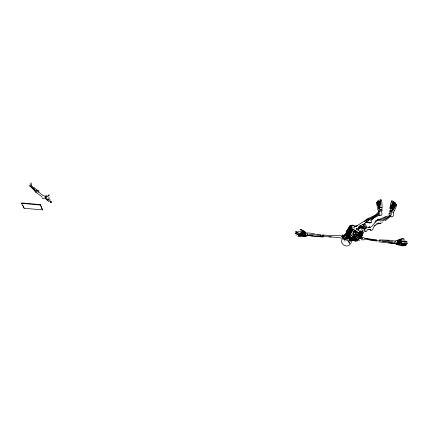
<?xml version="1.0" encoding="UTF-8"?>
<svg xmlns="http://www.w3.org/2000/svg" width="429" height="429" viewBox="0 0 429 429"><rect width="100%" height="100%" fill="white"/><g stroke="black" fill="none" stroke-linecap="round" stroke-linejoin="round"><path stroke-width="0.64" d="M350.788 230.55L350.777 233.183L350.423 233.869L352.531 236.792L353.946 236.529L354.408 235.532L354.531 236.191L353.946 236.529M366.157 226.689L366.151 227.89L365.605 228.839M380.968 200.59L380.979 199.603L381.949 202.815L382.024 207.287L381.327 207.448M389.489 210.542L389.473 211.508L390.347 211.615L391.414 210.5L390.717 210.929M349.973 239.886L350.445 240.985L350.472 239.741M359.411 231.322L359.111 233.296M393.484 209.373L396.283 204.236L396.203 206.537L394.685 210.366M348.091 233.607L347.742 233.542L349.994 232.271M351.088 241.495L351.158 239.854M379.869 204.435L379.944 202.745L379.445 200.928L378.946 201.003L379.413 207.749M390.175 212.838L390.036 215.835L391.902 217.053L393.35 216.002L393.64 212.242L392.937 212.419M346.423 237.194L346.927 236.872M347.286 232.974L347.495 229.284L347.871 229.204C346.707 232.405 347.372 235.977 349.63 238.524L350.874 239.05L352.011 238.856M389.698 208.312L390.395 208.285L390.283 210.178L391.725 210.988L392.98 209.497L392.17 209.577M379.965 206.601L380.443 199.624M391.28 211.025L391.221 211.846L393.018 211.969M406.354 244.9L403.882 244.503L403.93 243.86L406.343 244.519L406.354 244.9L403.759 244.921L396.916 243.527L396.986 242.685M307.598 234.524L307.695 233.312M396.916 243.527L397.452 242.181L400.203 243.157L401.201 243.029L403.823 244.278M346.707 238.422L347.034 235.317L346.337 235.591M379.847 209.867L381.864 209.384L382.03 207.486L380.228 207.7M350.096 238.347L350.155 237.698M355.373 233.033L355.437 232.32M349.008 238.063L349.109 236.99L349.828 237.226M358.955 226.769L358.767 228.335L358.097 228.7M355.593 239.092L357.448 239.597L360.467 238.116L361.749 234.743L361.915 232.958M405.346 245.667L402.348 245.86L396.793 244.562L397.206 243.232L399.512 244.203M396.793 244.562L397.206 243.232M304.917 233.8L305.03 232.695L305.866 232.148M346.771 231.199L345.656 234.331L345.978 234.363L346.771 231.199L349.303 229.107L352.858 229.07M366.495 220.072L366.57 221.171L367.61 221.176L368.999 220.292M358.88 239.071L358.724 239.489L356.204 239.339L358.88 239.071L361.593 237.14L362.553 233.006M397.377 241.382L397.485 240.412L407.003 241.409L403.92 241.034M351.394 239.307L351.254 240.535L351.222 239.661L349.662 239.704M394.551 203.153L394.519 201.962L394.09 202.81M364.505 226.239L364.784 224.061M358.349 235.934L358.456 235.103L356.638 233.966M361.577 231.622L361.121 235.119L361.647 234.99M366.371 222.211L366.473 221.402M42.509 209.894L40.315 204.59L21.514 202.912L21.45 203.351L24.19 208.279L42.509 209.894L40.315 204.59M346.203 233.794L347.013 230.362M391.366 202.059L391.908 200.659L390.642 203.646L389.902 207.915L390.277 208.076L390.706 205.121M24.19 208.279L22.732 205.11M407.48 243.484L407.55 243.055L404.182 242.819M362.709 228.636L363.197 225.327L362.569 224.233M351.238 233.215L351.775 231.944L349.887 231.124L347.211 232.556M380.148 219.589L380.217 219.198L377.697 219.155L378.292 220.501M391.516 206.387L392.53 200.793M393.817 202.429L393.457 204.418L392.444 205.636M357.18 237.875L357.325 237.087M395.538 203.77L395.699 202.928L395.356 202.735L394.476 205.255M396.042 205.523L396.283 204.236M349.785 231.483L349.887 231.124L352.418 230.791L351.978 231.37L352.418 230.791L349.538 230.309L349.506 229.788L352.895 230.1L353.126 229.236L350.831 228.169L351.646 227.306L352.445 227.52M344.734 241.012L345.066 239.334M346.305 237.945L346.364 237.645L347.833 238.814M363.524 224.319L363.32 225.338L363.948 226.367L365.208 231.193M349.597 234.642L350.311 234.722L349.404 231.081L350.842 226.067L351.753 225.086L352.268 225.241M357.271 237.001L361.041 236.62L358.934 237.355L358.842 236.797M392.835 203.979L393.441 201.416L393.913 201.539M350.171 239.779L350.289 239.285M352.15 237.832L351.265 238.626L349.388 238.889L347.115 236.942L346.541 233.392L347.393 229.794L349.367 226.866L350.402 226.753M375.273 224.817L373.471 227.515L372.672 229.73L370.908 230.566L370.468 230.196L370.672 229.354L369.385 229.311M359.883 227.37L360.328 225.541L359.851 226.507L361.213 226.008M31.376 185.21L31.708 183.891M344.187 236.518L343.581 238.921L343.238 238.24L342.996 239.479L344.369 238.245M391.173 208.682L393.441 201.416M354.735 226.255L354.574 226.839L354.713 226.474L357.496 225.627L356.553 226.115L365.68 220.152L364.559 221.82L366.28 219.369M388.942 213.862L389.317 212.521M366.43 228.276L366.618 227.611M342.374 238.133L341.532 241.044L341.892 243.061L343.329 244.852L346.192 246.026C348.906 246.187 350.847 244.101 351.549 241.661M367.042 219.224L367.224 218.608M359.464 231.285C360.971 233.344 361.084 236.315 359.132 238.245L356.59 240.009L359.239 238.583L359.534 237.897L357.368 237.854M348.798 238.567L349.093 237.586M391.929 208.226L393.103 204.402M378.281 212.966L378.453 212.419M392.219 203.818L391.629 207.867L390.277 208.076M323.048 235.194L323.171 234.829M395.404 206.054L396.021 204.166M376.458 221.809L376.753 220.956L379.526 219.353M353.008 233.065L353.244 232.411L354.751 232.829M393.817 208.928L395.012 205.614M392.294 209.095L394.315 203.748M363.288 232.497L362.151 235.221M393.044 210.081L392.503 209.878L394.921 203.619M347.737 236.148L347.871 235.8M377.97 214.168L378.314 213.272M362.119 226.383L361.197 228.668L361.518 228.973M342.09 236.025L342.573 234.84L342.894 234.851L343.506 235.43L343.339 236.862L343.838 238.245L346.509 240.39M351.78 240.717L351.324 239.473L351.78 240.717L352.112 239.908M353.244 232.411L352.815 233.435L353.389 234.443M375.043 222.345L375.724 220.747L377.729 219.804M378.469 241.012L378.603 240.69L380.212 240.937L380.689 240.572M304.81 235.778L305.083 235.162L302.729 235.736L301.721 235.575M305.083 235.162L305.373 235.939L305.099 236.556L299.914 236.776M351.812 226.732L352.52 225.134L353.523 225.606M350.509 227.633L349.908 227.3L350.927 225.724L349.522 226.088L350.037 226.26L348.922 227.166L348.407 230.571L348.101 230.668L348.879 234.137L350.504 236.98L349.764 237.248L348.3 234.046L348.879 234.137M356.199 235.934L355.893 236.588L356.494 237.028L355.067 235.864M393.763 211.921L394.272 210.832M297.404 234.802L298.321 234.615L298.563 235.607L304.981 235.473L305.003 234.057L301.989 234.545M304.981 235.473L305.003 234.057M349.362 238.267L349.882 237.205L350.52 237.012L349.978 237.854L350.279 238.411L349.372 238.83M368.173 229.097L365.996 231.767M370.468 230.196L370.935 229.279M353.898 236.518L354.408 235.532M394.621 242.707L394.374 243.184L394.905 243.602L394.75 243.27M307.078 235.537L307.336 235.049M344.685 235.575L345.168 234.69L343.817 235.575L344.959 235.065M38.503 192.117L38.996 190.884L37.666 190.031M346.278 237.822L346.852 236.792M366.141 220.892L367.01 219.332L369.331 217.884L376.067 214.859M305.046 234.266L305.421 233.617M345.592 237.435L346.139 236.502M350.729 238.111L351.254 237.216L350.455 237.736M355.362 233.129L355.834 232.341M363.224 232.454L362.055 235.746M45.286 196.552L45.849 195.619L46.927 196.305M347.318 233.553L346.423 235.017L347.871 233.279L349.501 233.424M357.722 233.049L358.086 232.459M353.271 235.778L353.673 235.151L354.306 235.43M351.265 238.626L351.067 238.932L351.93 238.54M346.053 236.502L345.747 236.98L346.788 238.433M47.667 196.407L48.279 195.474M361.041 236.62L362.703 234.304M395.779 241.152L395.195 242.031L394.996 243.629L396.482 244.283L396.31 243.388M353.265 238.192L353.957 236.663L352.89 237.462L351.753 237.21L351.383 237.838L352.783 237.956M363.744 231.344L364.114 230.818L364.194 228.555L362.076 229.032M357.534 234.459L358.253 233.451L359.883 234.556L357.534 234.459L357.893 235.065M379.788 239.87L379.107 240.749L380.078 240.76M355.684 241.398L357.979 239.586M375.134 216.441L376.378 214.934M378.34 212.473L379.59 210.988M371.67 226.55L375.643 221.868M349.147 233.419L347.769 233.296L346.745 234.486L347.313 234.266M349.437 226.356L351.748 225.842L349.522 226.088M307.25 235.832L308.757 235.478L323.471 236.615M377.874 212.489L374.71 215.985L367.46 220.131L368.372 219.948M352.853 237.859L353.416 237.275M347.115 236.942L347.399 236.652L346.541 233.392M346.975 230.636L349.565 228.024L350.89 227.863L349.136 228.228L349.565 228.024M305.915 235.473L305.094 236.299L306.971 235.929L307.143 234.293L306.714 233.306M296.053 235.253L296.369 234.936M369.246 227.005L369.589 226.662L368.532 227.381M362.328 226.426L362.017 226.727L362.961 227.493L363.599 228.78L363.358 227.139L362.961 227.493M388.921 214.264L389.688 213.556M356.274 228.459L356.992 229.397L356.59 229.166L358.36 229.477L359.958 228.351M371.08 226.759L369.208 227.729L367.503 227.032M50.976 201.512L51.019 202.359L50.107 202.038M392.068 210.95L393.087 210.033M347.286 234.406L348.514 233.312M345.002 235.505L345.747 234.84M49.099 197.463L48.552 197.941L50.07 199.624M323.686 236.556L324.399 235.929L321.863 235.306L320.383 235.719M353.941 227.113L354.713 226.474L353.941 227.113L354.102 228.303M370.366 218.592L368.833 219.852L366.833 219.535M351.651 237.521L353.668 235.88M385.172 220.774L390.98 216.039M358.36 229.477L359.196 228.818M352.954 236.953L353.314 236.674M403.93 243.86L403.571 244.139L401.651 243.763M370.474 220.388L377.686 214.827M348.016 238.347L348.675 237.843M347.511 240.728L348.407 241.007L349.801 239.967M357.748 230.298L358.231 229.939L358.617 230.239M350.279 239.114L351.405 238.315M47.78 196.31L48.75 195.629M390.095 216.098L382.824 221.144M357.529 239.757L355.164 239.597M345.114 234.652L343.763 235.526L345.211 235.103M350.085 233.907L347.951 235.264L348.026 238.122L347.474 238.465M357.137 232.754L354.638 234.095L355.888 233.896M346.637 234.341L347.222 234.159M379.236 220.769L388.073 215.873M369.889 219.364L377.97 214.382L377.901 213.369M346.214 234.577L347.082 234.057M398.074 240.642L399.029 240.068L401.973 239.672M353.625 236.197L355.024 235.382M380.577 221.316L389.843 215.959M346.954 235.864L346.948 234.084L348.445 233.258L349.072 233.655M347.431 233.826L348.445 233.258M356.778 241.189L358.113 240.438M379.311 215.052L373.176 218.447L371.68 220.072L371.391 222.083L370.592 222.63L366.527 221.761M351.855 238.293L350.337 239.135L349.211 239.119M374.265 225.804L378.823 223.348M366.42 222.549L359.041 226.448L358.95 227.638L356.054 228.866M377.793 209.148L378.265 208.902M354.279 239.323L354.166 238.535L353.786 238.733L354.279 239.323L354.751 239.366L354.638 238.578L356.36 239.055M356.826 231.751L355.668 231.853L357.121 231.446M345.656 234.867L346.653 231.58M351.507 237.559L352.375 237.13M357.673 232.218L357.26 232.411L357.309 231.933L353.442 229.295M380.319 218.994L386.003 216.441M356.333 226.34L356.687 226.185M379.488 208.424L378.523 208.708L379.488 208.424L377.82 201.93L377.161 201.126L377.547 201.185M351.571 226.303L349.748 227.086L349.367 226.866M341.446 235.349L340.47 235.762L326.12 235.387L324.576 234.931M349.479 239.119L350.713 238.61M349.356 239.291L350.884 238.658M392.503 209.878L392.943 209.695M378.871 200.096L379.274 199.93M344.503 235.333L344.793 235.221M352.568 238.363L353.271 238.095M304.703 233.585L305.024 233.467L305.067 234.475L304.746 234.593M378.871 210.859L378.335 211.047L378.276 212.999L379.15 215.669L381.247 215.54L382.035 214.066L381.531 211.492L378.871 210.859L379.971 214.757M399.474 240.17L401.791 239.355M354.145 234.722L356.043 234.068M368.055 229.815L369.492 229.317M304.821 233.387L305.175 233.269M371.375 222.56L369.782 223.096L367.16 222.313M359.92 235.183L358.639 235.591L358.43 235.242M397.093 240.524L397.485 240.412M361.615 232.92L362.532 232.647M37.194 192.149L31.44 186.572L30.523 186.551L29.596 185.848L30.561 185.569M380.764 223.53L378.587 223.836M377.97 200.536L378.394 200.413M351.303 240.556L350.563 240.245M396.879 242.675L397.302 242.573L397.469 241.602L401.603 242.213M379.837 208.328L379.821 204.301M353.33 237.591L352.209 237.854L352.493 238.181M400.246 239.323L402.729 238.765L404.3 239.189L402.67 238.76L399.796 239.226L396.766 240.53L397.141 240.61M353.48 232.1L355.829 231.655M352.794 237.124L353.882 236.888M46.547 195.989L46.986 195.897M377.327 203.657L377.204 202.059L377.82 201.93M376.555 223.455L377.847 223.193M343.785 238.288L343.388 238.368L344.519 239.017M362.382 230.947L363.041 230.818M379.928 210.725L380.448 210.628M364.505 231.606L365.567 231.419M306.558 232.926L307.411 232.775M353.303 236.24L354.402 236.047M302.954 236.336L305.373 235.939M355.148 232.588L355.78 232.491M350.418 239.232L352.606 239.816L352.724 240.766L352.236 239.516L352.606 239.816M358.81 240.347L359.631 240.219M359.872 226.121L361.111 225.933M351.072 235.741L351.544 235.671M349.984 232.486L351.566 232.261M366.87 222.769L367.739 222.656M380.872 207.598L382.03 207.486M305.234 234.936L298.563 235.607L298.321 234.615L300.906 234.406M298.681 234.958L300.632 234.781M356.097 231.011L353.485 231.236L353.887 230.84L353.727 231.274L355.389 231.687L354.064 231.773M353.158 237.312L355.292 237.124M352.064 238.68L354.166 238.535M301.844 234.298L298.096 234.17M301.222 234.754L302.397 234.701M367.862 227.499L368.479 227.483M349.136 228.228L350.831 228.169M297.989 233.397L305.024 233.467M349.27 239.843L350.22 239.816M379.826 223.155L381.306 223.118M351.801 238.444L349.63 238.524M381.284 241.034L387.317 240.91L393.409 241.929M361.234 239.827L364.972 239.757M349.506 229.788L352.112 229.762M381.885 209.438L380.298 209.449L381.649 210.795L382.25 210.698L382.083 210.151M406.923 243.447L400.225 242.932M349.925 239.865L351.646 239.87M297.678 231.66L305.185 232.266M403.533 241.758L397.64 241.538M394.031 210.559L394.583 210.559M331.376 236.851L324.721 236.658M308.671 234.481L314.623 234.518L320.828 235.725M379.88 239.897L393.586 240.417M295.667 231.59L296.6 231.601M403.936 241.715L400.091 241.511M405.678 241.811L406.949 241.838L404.66 241.742M312.784 235.87L308.344 235.628M300.45 233.44L304.097 233.564M301.169 232.845L302.166 232.883M301.045 234.454L302.895 234.524M36.004 190.251L37.007 190.304L37.575 190.798L37.473 191.613M328.861 236.899L338.138 237.419L341.656 238.111M398.847 240.631L401.185 240.771M354.563 239.752L356.628 239.881M343.184 235.639L344.723 235.752M361.749 234.743L362.049 234.765M311.004 236.004L323.134 237.065M354.236 230.217L356.049 230.378M21.45 203.351L40.256 205.024M354.198 238.261L355.18 238.932L354.67 238.299L354.429 236.776M360.178 231.456L360.832 231.515M376.909 241.087L369.208 240.009M365.288 239.178L377.783 240.519M297.57 234.223L295.297 233.633L295.286 233.188L297.479 233.408M359.556 227.761L360.687 228.072M299.061 236.352L300.187 236.476M300.901 231.944L304.177 232.314M295.286 233.188L295.956 233.263M300.836 232.915L304.156 233.306M364.8 238.411L376.694 239.838M348.294 233.237L349.957 233.44M46.246 197.024L44.026 195.721L43.463 195.865L38.347 191.817M349.168 229.29L351.566 229.601M397.667 241.795L401.421 242.299M399.876 243.098L401.077 243.27M308.397 232.904L314.446 233.767M316.972 234.223L320.828 234.776M297.683 232.314L295.667 232.03L298.412 232.497M378.893 241.881L394.171 243.565L388.497 242.626M382.314 241.093L393.431 242.803M402.434 244.825L405.357 245.334M356.016 232.009L358.258 232.368M387.741 240.272L389.006 240.487M401.335 244.063L403.882 244.503M368.136 227.22L370.377 227.611M358.783 233.188L360.424 233.483L360.499 232.77L359.523 232.239M357.995 238.309L359.255 238.529L359.132 238.245M354.043 240.288L352.59 240.02L352.831 240.524M358.043 234.802L358.585 234.91L358.655 236.711M353.593 239.725L353.743 240.68L353.201 239.532L355.18 240.042L355.137 239.312M356.091 239.109L357.566 239.42M370.088 239.452L365.218 238.347L362.21 237.183M355.818 239.613L353.721 239.151L354.316 240.117M361.593 231.392L362.821 231.676M44.353 198.879L42.541 198.455L42.037 197.565M400.734 244.975L402.525 245.404M350.804 237.28L351.099 237.35M30.781 182.974L31.505 183.156M347.195 236.695L348.123 236.942L350.123 234.802L351.356 235.178L353.056 235.06L353.56 236.154M350.943 240.052L351.887 240.31L351.683 239.8M305.518 232.48L305.802 232.556L303.566 230.598L301.378 229.772L299.892 229.933L300.933 229.735L303.008 230.652M360.006 226.383L361.926 227.118M359.599 227.584L360.666 227.885L359.561 227.391M397.383 243.018L400.15 243.806M347.769 233.296L348.938 233.628M390.395 208.285L391.484 208.612L391.822 209.55M360.038 226.592L361.626 227.086M397.131 243.967L399.458 244.766M349.404 231.081L349.876 231.258M306.102 235.832L306.472 235.977M353.029 225.069L355.78 226.137M348.739 241.055L349.088 241.189M353.067 233.939L354.188 234.379M360.982 232.33L361.39 232.491L360.548 231.821M297.71 236.272L298.67 236.652M361.797 229.772L362.371 230.464M353.105 233.912L354.209 234.363M348.874 238.969L345.946 238.481L344.133 236.148M301.737 230.802L303.888 231.724L305.287 233.178M395.849 243.833L396.342 244.047M390.653 212.033L391.082 212.226M388.851 215.143L390.594 215.937M394.878 240.487L395.458 240.76M356.831 235.483L357.936 236.106M48.793 199.694L47.978 199.238L46.863 199.276L46.042 196.852M355.282 237.527L355.936 237.913L355.759 236.02M354.188 239.457L355.941 240.739L354.66 240.54L353.737 239.602M359.186 230.936L358.757 230.019M35.516 192.026L41.865 196.638M356.22 238.647L357.153 239.253M352.869 234.561L353.791 235.162L353.753 234.824M360.709 230.518L361.041 230.748M352.987 238.91L353.887 239.532M352.327 236.91L352.863 237.296M44.798 198.016L49.051 201.641M29.596 185.848L34.368 190.101M364.714 226.33L365.583 227.027M344.777 239.275L341.843 236.62M345.554 238.497L347.667 240.208M36.299 189.741L37.575 190.798M47.372 198.954L51.201 202.198M348.316 238.776L346.546 237.242M361.824 231.585L362.189 231.901M347.801 238.953L346.364 237.645L347.072 238.551M33.923 187.355L35.945 189.237M347.399 236.652L349.801 238.937M31.274 185.349L34.336 189.06M378.673 222.672L379.102 223.091M352.123 239.977L351.764 239.623L352.284 240.846M356.499 238.229L356.821 238.562M31.891 187.741L35.934 192.294M353.298 234.191L354.022 235.012M396.814 240.181L397.367 240.835M354.257 238.771L354.751 239.366M356.108 237.972L356.558 238.54M365.235 222.104L365.61 222.592M364.741 223.911L366.602 226.442M46.745 199.308L47.469 200.418M359.025 232.057L359.454 232.727M36.165 189.8L36.465 190.272M322.329 234.888L322.699 235.473M351.297 238.776L351.592 239.243M354.295 239.575L354.627 240.17L353.078 239.854L353.196 240.808L352.702 239.559M382.057 222.27L382.239 222.608M34.685 190.674L34.862 191.007M378.609 208.29L379.123 209.298M358.312 233.376L358.59 233.923L358.236 233.092M354.772 240.749L355.196 241.575M344.015 236.556L344.171 236.867M350.917 239.125L351.19 239.693L353.121 239.682L353.271 240.637L352.735 239.489M360.028 230.92L360.215 231.408M364.913 226.641L365.84 229.086M349.581 235.06L349.984 236.132L349.737 234.899M363.256 228.587L363.154 227.252L363.604 228.491M379.268 208.199L379.654 209.309M351.437 226.641L351.646 227.306M378.716 207.7L376.898 202.343L376.49 202.349L376.689 204.204M379.231 206.864L378.067 201.421L378.603 201.324L379.451 207.7M358.912 232.909L359.958 236.03L359.604 233.387M356.767 234.92L357.084 235.971M349.973 239.35L350.407 240.846M368.232 218.093L368.35 218.495M378.952 208.526L377.204 202.059M48.826 194.407L49.217 195.79M350.193 240.068L350.445 240.985M397.034 241.677L397.211 242.358M377.847 209.352L378.164 210.569M323.723 234.931L323.9 235.902M378.946 201.003L379.333 203.174M376.914 204.708L377.59 208.537M380.502 201.094L380.802 204.188M30.1 183.725L30.314 185.21M354.595 238.068L354.708 238.889M359.979 231.333L360.129 232.47M391.076 212.393L391.35 214.94M378.517 204.225L378.818 207.239M360.607 237.275L360.628 237.72M394.728 240.975L394.777 242.181M51.089 201.952L51.019 202.359L50.418 200.917L51.089 201.952M45.608 196.932L45.313 198.3L44.938 197.34L45.608 196.932M350.836 239.511L351.002 240.578L350.836 239.511M356.29 234.883L355.99 235.569L356.606 235.929L356.29 234.883M357.673 234.406L357.384 235.022L357.025 234.416L357.979 233.918L357.673 234.406M361.727 237.548L360.827 238.54L361.974 238.921L362.795 238.449L361.727 237.548M342.798 235.88L341.607 236.588L342.556 237.221L343.463 237.012L342.798 235.88M361.186 231.537L360.446 231.703L362.001 231.864L361.186 231.537M349.083 242.278L348.654 241.184L349.506 243.441L349.083 242.278"/></g></svg>
